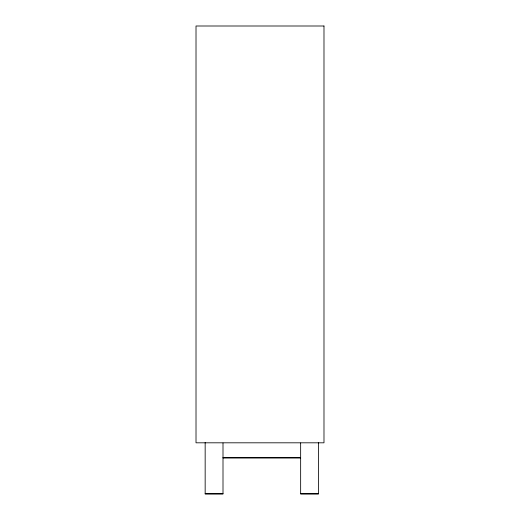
<?xml version="1.0" encoding="UTF-8"?>
<svg xmlns="http://www.w3.org/2000/svg" width="520" height="520" viewBox="0 0 520 520"><rect width="100%" height="100%" fill="white"/><g stroke="black" fill="none" stroke-linecap="round" stroke-linejoin="round"><path stroke-width="0.78" d="M223.002 457.672L300.651 457.672M223.002 457.964L300.651 457.964M205.16 493.707L223.002 493.707M300.651 493.707L318.5 493.707M318.5 442.52L318.5 494L300.651 494L300.651 443.001M223.002 443.001L223.002 494L205.16 494L205.16 442.52M323.986 26L196.014 26L196.014 442.812L323.986 442.812L323.986 26"/></g></svg>
